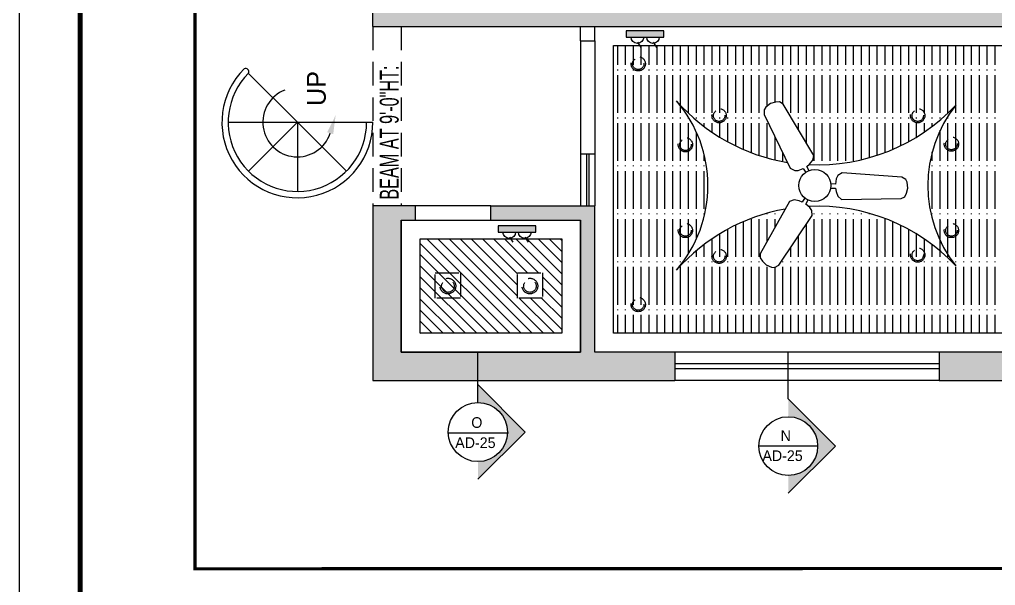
# Model space of a CAD drawing. Extents: x 10753 to 18704, y -5361 to 1140.
# Drawn here: x 12704.2 to 13014.5, y -1412.4 to -1232.5 of the extents above; entities that cross this region are included whole.
import ezdxf

# ---------------------------------------------------------------- set-up
doc = ezdxf.new("R2010")
doc.units = 0
doc.header["$LTSCALE"] = 30
doc.header["$MEASUREMENT"] = 0
doc.linetypes.add('HIDDEN', pattern=[0.375, 0.25, -0.125])
doc.layers.get('0').update_dxf_attribs({"linetype": 'CONTINUOUS'})
for name, color, linetype in [('Ceiling Plans', 165, 'CONTINUOUS'), ('CEILING SECTION', 33, 'CONTINUOUS'), ('DIM', 6, 'CONTINUOUS'), ('E-SAVERS', 2, 'HIDDEN'), ('FANS', 6, 'CONTINUOUS'), ('SEAL', 1, 'CONTINUOUS'), ('stairs terrace', 1, 'CONTINUOUS'), ('SWITCHES', 3, 'CONTINUOUS'), ('WALL', 2, 'CONTINUOUS'), ('Walls Hatch', 51, 'CONTINUOUS'), ('WINDOW', 5, 'CONTINUOUS'), ('WL', 9, 'CONTINUOUS')]:
    doc.layers.add(name, color=color, linetype=linetype)
doc.styles.add('EE', font='eurr____.ttf')
doc.styles.get("Standard").update_dxf_attribs({"font": 'stylu.ttf', "height": 3})

# ---------------------------------------------------------------- blocks, each defined once
blk = doc.blocks.new('WINDOW')
for p, q in [((12, 0), (0, 0)), ((12, -3.75), (0, -3.75)), ((12, -5.25), (0, -5.25)), ((12, -9), (0, -9))]:
    blk.add_line(p, q)
blk = doc.blocks.new('SB')
for p, q in [((0, 6), (1, 6)), ((0, 0), (0, 6)), ((1, 6), (1, 0)), ((1.79, 4.2), (2.63, 3.67)), ((1.79, 1.73), (2.63, 1.2)), ((1, 0), (0, 0))]:
    blk.add_line(p, q)
for centre in [(1, 4.22), (1, 1.75)]:
    blk.add_arc(centre, 1, 270, 90)
blk.add_solid([(0, 0), (1, 0), (0, 6), (1, 6)])
blk = doc.blocks.new('11PFAN01')
at = {"color": 0, "linetype": 'ByBlock'}
for p, q in [((-4.48, 16.8), (-5.46, 16.37)), ((-3.51, 16.82), (-4.48, 16.8)), ((-2.75, 16.71), (-3.51, 16.82)), ((-2.22, 16.16), (-2.75, 16.71)), ((-5.91, 15.96), (-6.12, 15.11)), ((-6.12, 15.11), (-3.7, 4.21)), ((-5.46, 16.37), (-5.91, 15.96)), ((1.1, 5.49), (-2.22, 16.16)), ((0.72, 4.68), (1.1, 5.49)), ((-3.7, 4.21), (-2.99, 3.61)), ((-0.62, 3.82), (-0.05, 4.13)), ((-0.38, 2.93), (-0.62, 3.82)), ((-0.05, 4.13), (0.72, 4.68)), ((-2.99, 3.61), (-2.34, 3.48)), ((-2.34, 3.48), (-1.35, 3.61)), ((-1.35, 3.61), (-1.1, 2.73)), ((4.18, 0.28), (3.8, -0.63)), ((4.62, 0.78), (4.18, 0.28)), ((5.49, 1.1), (4.62, 0.78)), ((16.15, -2.26), (5.49, 1.1)), ((-5.31, -1.8), (-12.89, -10)), ((-4.41, -1.72), (-5.31, -1.8)), ((-3.55, -2.11), (-4.41, -1.72)), ((-2.34, -1.8), (-3, -2.45)), ((2.73, -1.13), (3.62, -1.37)), ((3.8, -0.63), (2.92, -0.41)), ((3.62, -1.37), (3.6, -2.02)), ((-3, -2.45), (-3.55, -2.11)), ((-2.45, -2.98), (-1.82, -2.32)), ((-1.84, -3.76), (-2.45, -2.98)), ((3.6, -2.02), (3.69, -2.96)), ((3.69, -2.96), (4.21, -3.7)), ((16.78, -2.86), (16.15, -2.26)), ((16.9, -3.46), (16.78, -2.86)), ((16.79, -4.52), (16.9, -3.46)), ((-10.03, -12.86), (-1.79, -5.31)), ((-1.63, -4.39), (-1.84, -3.76)), ((-1.79, -5.31), (-1.63, -4.39)), ((4.21, -3.7), (15.11, -6.16)), ((15.85, -5.98), (16.32, -5.37)), ((16.32, -5.37), (16.79, -4.52)), ((15.11, -6.16), (15.85, -5.98)), ((-12.89, -10), (-13.1, -10.74)), ((-13.1, -10.74), (-12.81, -11.44)), ((-12.81, -11.44), (-12.31, -12.28)), ((-12.31, -12.28), (-11.45, -12.91)), ((-11.45, -12.91), (-10.87, -13.1)), ((-10.87, -13.1), (-10.03, -12.86))]:
    blk.add_line(p, q, dxfattribs=at)
blk.add_circle((0, 0), 3, dxfattribs=at)
blk = doc.blocks.new('SG')
at = {"layer": 'stairs terrace'}
for p, q in [((34.28, 57.6), (34.28, 11.6)), ((34.28, 35.6), (18.72, 51.15)), ((34.28, 35.6), (49.83, 51.15)), ((34.28, 35.6), (12.28, 35.6)), ((18.72, 20.04), (34.28, 35.6))]:
    blk.add_line(p, q, dxfattribs=at)
for centre, radius, start, end in [((34.28, 35.6), 24, 45, 270), ((34.28, 35.6), 22, 45, 270), ((50.33, 52.07), 1.04, 241.7395, 28.2605), ((34.28, 35.6), 11, 21.2367, 251.5428)]:
    blk.add_arc(centre, radius, start, end, dxfattribs=at)
blk.add_solid([(31.08, 26.12), (36.54, 23.44), (30.51, 24.21)], dxfattribs=at)
blk.add_text('UP', height=6, dxfattribs=at).set_placement((39.42, 26.59))

msp = doc.modelspace()

# ---------------------------------------------------------------- hatches: boundary and pattern name
at = {"layer": 'Ceiling Plans'}
h = msp.add_hatch(dxfattribs=at)
h.set_pattern_fill('ANSI31', color=200, scale=20, angle=90)
h.set_pattern_definition([(135, (15416.9126, -16542.626), (-1.76776695, -1.76776695), [])])
h.paths.add_polyline_path([(12876.60457, -1332.21197), (12876.60457, -1302.21197), (12831.60457, -1302.21197), (12831.60457, -1332.21197)])
h.paths.add_polyline_path([(12862.50007, -1321.02083), (12862.50007, -1313.02083), (12870.50007, -1313.02083), (12870.50007, -1321.02083)], flags=16)
at = {"layer": 'CEILING SECTION'}
for points in [[(12849.95105, -1378.69694), (12849.95105, -1373.01026, 0.414213562), (12859.34611, -1363.6152, 0.414213562), (12849.95105, -1354.22013), (12849.95105, -1348.53346), (12865.03279, -1363.6152)], [(12948.61718, -1383.10029), (12948.61718, -1377.43848, 0.414213562), (12957.97115, -1368.08451, 0.414213562), (12948.61718, -1358.73053), (12948.61718, -1353.06873), (12963.63296, -1368.08451)]]:
    msp.add_hatch(color=256, dxfattribs=at).paths.add_polyline_path(points)
at = {"layer": 'Walls Hatch'}
h = msp.add_hatch(color=51, dxfattribs=at)
h.dxf.hatch_style = 1
h.paths.add_polyline_path([(13110.60457, -900.21197), (13110.60457, -1077.21197), (13106.10457, -1077.21197), (13106.10457, -1086.21197), (13119.60457, -1086.21197), (13119.60457, -909.21197), (13178.10457, -909.21197), (13178.10457, -900.21197)])
h.paths.add_polyline_path([(12930.60457, -1077.21197), (12930.60457, -957.21197), (12917.10457, -957.21197), (12917.10457, -961.71197), (12921.60457, -961.71197), (12921.60457, -1057.71197), (12825.60457, -1057.71197), (12825.60457, -1048.71197), (12816.60457, -1048.71197), (12816.60457, -1090.71197), (12825.60457, -1090.71197), (12825.60457, -1062.21197), (12921.60457, -1062.21197), (12921.60457, -1086.21197), (13005.60457, -1086.21197), (13053.60457, -1086.21197), (13053.60457, -1090.71197), (13062.60457, -1090.71197), (13062.60457, -1086.21197), (13064.10457, -1086.21197), (13064.10457, -1077.21197)])
h.paths.add_polyline_path([(13053.60457, -1132.71197), (13053.60457, -1149.21197), (13049.1025, -1149.21197), (13049.1025, -1158.21197), (13095.60457, -1158.21197), (13095.60457, -1230.21197), (13014.60457, -1230.21197), (13014.60457, -1158.21197), (13019.1025, -1158.21197), (13019.1025, -1149.21197), (13005.60457, -1149.21197), (13005.60457, -1230.21197), (12825.7528, -1230.21197), (12825.60457, -1230.21197), (12825.60457, -1174.71197), (12816.60457, -1174.71197), (12816.60457, -1234.71197), (12882.60457, -1234.71197), (12969.60457, -1234.71197), (13031.10457, -1234.71197), (13031.10457, -1338.21197), (12996.60457, -1338.21197), (12996.60457, -1347.21197), (13031.10457, -1347.21197), (13104.60457, -1347.21197), (13104.60457, -1338.21197), (13035.60457, -1338.21197), (13035.60457, -1234.71197), (13095.60457, -1234.71197), (13095.60457, -1302.14447), (13104.60457, -1302.14447), (13104.60457, -1290.21197), (13100.10457, -1290.21197), (13100.10457, -1158.21197), (13139.82997, -1158.21197), (13143.60457, -1158.21197), (13143.60457, -1149.21197), (13062.60457, -1149.21197), (13062.60457, -1132.71197)])
h.paths.add_polyline_path([(12825.60457, -1338.21197), (12825.60457, -1296.21197), (12830.10457, -1296.21197), (12830.10457, -1291.71197), (12816.60457, -1291.71197), (12816.60457, -1347.21197), (12912.60457, -1347.21197), (12912.60457, -1338.21197), (12887.10457, -1338.21197), (12887.10457, -1291.71197), (12854.10457, -1291.71197), (12854.10457, -1296.21197), (12882.60457, -1296.21197), (12882.60457, -1338.21197)])
h.paths.add_polyline_path([(12816.60457, -876.21197), (12816.60457, -1000.71197), (12825.60457, -1000.71197), (12825.60457, -961.71197), (12887.10457, -961.71197), (12887.10457, -957.21197), (12825.60457, -957.21197), (12825.60457, -885.21197), (12921.60457, -885.21197), (12921.60457, -912.21197), (12930.60457, -912.21197), (12930.60457, -885.21197), (12966.607, -885.21197), (12966.607, -876.21197)])
h.paths.add_polyline_path([(13322.10457, -900.21197), (13322.10457, -909.21197), (13380.60457, -909.21197), (13380.60457, -933.30958, -0.022070349), (13394.10457, -933.42313), (13394.10457, -924.41139, 0.006949214), (13389.60457, -924.25055), (13389.60457, -900.21197)])
h.paths.add_polyline_path([(13293.06889, -1086.21197), (13293.06889, -1090.71197), (13302.06889, -1090.71197), (13302.06889, -1086.21197, -0.98816443), (13470.04507, -1084.21197), (13415.10457, -1084.21197), (13415.10457, -1093.21197), (13424.10457, -1093.21197), (13424.10457, -1088.71197), (13479.03528, -1088.71197, 1.013533646)])
h.paths.add_polyline_path([(13184.10457, -1137.21197), (13184.10457, -1149.21197), (13179.60457, -1149.21197), (13179.60457, -1158.21197), (13184.10457, -1158.21197), (13184.10457, -1290.21197), (13179.60457, -1290.21197), (13179.60457, -1347.21197), (13214.10457, -1347.21197), (13214.10457, -1338.21197), (13188.60457, -1338.21197), (13188.60457, -1222.71197), (13215.60457, -1222.71197), (13215.60457, -1218.21197), (13188.60457, -1218.21197), (13188.60457, -1146.21197), (13266.60457, -1146.21197), (13266.60457, -1186.71197), (13275.60457, -1186.71197), (13275.60457, -1146.21197), (13302.06889, -1146.21197), (13302.06889, -1132.71197), (13293.06889, -1132.71197), (13293.06889, -1137.21197)])
h.paths.add_polyline_path([(13266.60457, -1216.71197), (13266.60457, -1338.21197), (13262.10457, -1338.21197), (13262.10457, -1347.21197), (13284.60457, -1347.21197), (13284.60457, -1338.21197), (13275.60457, -1338.21197), (13275.60457, -1216.71197)], flags=17)
h.paths.add_polyline_path([(13415.10457, -1135.21197), (13415.10457, -1137.21197), (13344.06889, -1137.21197), (13344.06889, -1146.21197), (13419.60457, -1146.21197), (13419.60457, -1338.21197), (13400.10457, -1338.21197), (13400.10457, -1347.21197), (13439.10457, -1347.21197), (13439.10457, -1338.21197), (13424.10457, -1338.21197), (13424.10457, -1135.21197)])
h.paths.add_polyline_path([(13356.60457, -1338.21197), (13356.60457, -1347.21197), (13370.10457, -1347.21197), (13370.10457, -1338.21197)], flags=17)
h.paths.add_polyline_path([(13370.10457, -1338.21197), (13381.35457, -1347.21197), (13388.85457, -1347.21197), (13400.10457, -1338.21197)], flags=17)
h.paths.add_polyline_path([(13370.10457, -1338.21197), (13370.10457, -1347.21197), (13381.35457, -1347.21197)], flags=16)
h.paths.add_polyline_path([(13388.85457, -1347.21197), (13400.10457, -1347.21197), (13400.10457, -1338.21197)], flags=16)
h.paths.add_polyline_path([(13466.10457, -1167.19171), (13466.10457, -1287.21197), (13475.10457, -1287.21197), (13475.10457, -1167.19171), (13499.10457, -1167.19171), (13499.10457, -1158.19171), (13475.10457, -1158.19171, 0.414213562)])
h.paths.add_polyline_path([(13521.07969, -1158.19171), (13499.10457, -1158.19171), (13499.10457, -1167.19171), (13526.3767, -1167.19171, 0.066681892), (13542.74331, -1127.40813), (13534.03918, -1125.11946, -0.058237248)])
h.paths.add_polyline_path([(13476.11029, -951.53997), (13471.10799, -959.02175, -0.094745019), (13512.03291, -999.36691), (13519.44256, -994.25837, 0.094745019)])
h.paths.add_polyline_path([(13431.85935, -930.81817), (13429.31544, -939.45116, -0.018581867), (13440.09313, -943.06735), (13443.27103, -934.64708, 0.018581867)])
h.paths.add_polyline_path([(13528.18221, -1029.53038, -0.02209114), (13532.62924, -1042.29087), (13541.25044, -1039.70728, 0.02209114), (13536.54182, -1026.19617)])
h.paths.add_polyline_path([(13538.83482, -1077.75199, -0.02209114), (13538.98545, -1091.26433), (13547.98054, -1091.56153, 0.02209114), (13547.82105, -1077.25434)])

# ---------------------------------------------------------------- linework, layer by layer
at = {"linetype": 'HIDDEN'}
for p, q in [((12816.60457, -1234.71197), (12816.60457, -1291.71197)), ((12825.60457, -1234.71197), (12825.60457, -1291.71197))]:
    msp.add_line(p, q, dxfattribs=at)
at = {"layer": 'Ceiling Plans', "color": 200}
for p, q in [((12882.60457, -1239.21197), (12882.60457, -1275.21197)), ((12887.10457, -1239.21197), (12887.10457, -1275.21197)), ((12894.41258, -1246.87611), (12894.41258, -1240.71197)), ((12896.91258, -1246.87611), (12896.91258, -1240.71197)), ((12899.41258, -1246.87611), (12899.41258, -1240.71197)), ((12901.91258, -1246.87611), (12901.91258, -1240.71197)), ((12904.41258, -1246.87611), (12904.41258, -1240.71197)), ((12906.91258, -1246.87611), (12906.91258, -1240.71197)), ((12909.41258, -1246.87611), (12909.41258, -1240.71197)), ((12911.91258, -1246.87611), (12911.91258, -1240.71197)), ((12914.41258, -1246.87611), (12914.41258, -1240.71197)), ((12916.91258, -1246.87611), (12916.91258, -1240.71197)), ((12919.41258, -1246.87611), (12919.41258, -1240.71197)), ((12921.91258, -1246.87611), (12921.91258, -1240.71197)), ((12924.41258, -1246.87611), (12924.41258, -1240.71197)), ((12926.91258, -1246.87611), (12926.91258, -1240.71197)), ((12929.41258, -1246.87611), (12929.41258, -1240.71197)), ((12931.91258, -1246.87611), (12931.91258, -1240.71197)), ((12934.41258, -1246.87611), (12934.41258, -1240.71197)), ((12936.91258, -1246.87611), (12936.91258, -1240.71197)), ((12939.41258, -1246.87611), (12939.41258, -1240.71197)), ((12941.91258, -1246.87611), (12941.91258, -1240.71197)), ((12944.41258, -1246.87611), (12944.41258, -1240.71197)), ((12946.91258, -1246.87611), (12946.91258, -1240.71197)), ((12949.41258, -1246.87611), (12949.41258, -1240.71197)), ((12951.91258, -1246.87611), (12951.91258, -1240.71197)), ((12954.41258, -1246.87611), (12954.41258, -1240.71197)), ((12956.91258, -1246.87611), (12956.91258, -1240.71197)), ((12959.41258, -1246.87611), (12959.41258, -1240.71197)), ((12961.91258, -1246.87611), (12961.91258, -1240.71197)), ((12964.41258, -1246.87611), (12964.41258, -1240.71197)), ((12966.91258, -1246.87611), (12966.91258, -1240.71197)), ((12969.41258, -1246.87611), (12969.41258, -1240.71197)), ((12971.91258, -1246.87611), (12971.91258, -1240.71197)), ((12974.41258, -1246.87611), (12974.41258, -1240.71197)), ((12976.91258, -1246.87611), (12976.91258, -1240.71197)), ((12979.41258, -1246.87611), (12979.41258, -1240.71197)), ((12981.91258, -1246.87611), (12981.91258, -1240.71197)), ((12984.41258, -1246.87611), (12984.41258, -1240.71197)), ((12986.91258, -1246.87611), (12986.91258, -1240.71197)), ((12989.41258, -1246.87611), (12989.41258, -1240.71197)), ((12991.91258, -1246.87611), (12991.91258, -1240.71197)), ((12994.41258, -1246.87611), (12994.41258, -1240.71197)), ((12996.91258, -1246.87611), (12996.91258, -1240.71197)), ((12999.41258, -1246.87611), (12999.41258, -1240.71197)), ((13001.91258, -1246.87611), (13001.91258, -1240.71197)), ((13004.41258, -1246.87611), (13004.41258, -1240.71197)), ((13006.91258, -1246.87611), (13006.91258, -1240.71197)), ((13009.41258, -1246.87611), (13009.41258, -1240.71197)), ((13011.91258, -1246.87611), (13011.91258, -1240.71197)), ((13014.41258, -1246.87611), (13014.41258, -1240.71197)), ((12894.41258, -1248.62611), (12894.41258, -1248.37611)), ((12894.41258, -1262.12611), (12894.41258, -1250.12611)), ((12896.91258, -1248.62611), (12896.91258, -1248.37611)), ((12896.91258, -1262.12611), (12896.91258, -1250.12611)), ((12899.41258, -1248.62611), (12899.41258, -1248.37611)), ((12899.41258, -1262.12611), (12899.41258, -1250.12611)), ((12901.91258, -1248.62611), (12901.91258, -1248.37611)), ((12901.91258, -1262.12611), (12901.91258, -1250.12611)), ((12904.41258, -1248.62611), (12904.41258, -1248.37611)), ((12904.41258, -1262.12611), (12904.41258, -1250.12611)), ((12906.91258, -1248.62611), (12906.91258, -1248.37611)), ((12906.91258, -1262.12611), (12906.91258, -1250.12611)), ((12909.41258, -1248.62611), (12909.41258, -1248.37611)), ((12909.41258, -1262.12611), (12909.41258, -1250.12611)), ((12911.91258, -1248.62611), (12911.91258, -1248.37611)), ((12911.91258, -1262.12611), (12911.91258, -1250.12611)), ((12914.41258, -1248.62611), (12914.41258, -1248.37611)), ((12914.41258, -1259.74969), (12914.41258, -1250.12611)), ((12916.91258, -1248.62611), (12916.91258, -1248.37611)), ((12916.91258, -1262.12611), (12916.91258, -1250.12611)), ((12919.41258, -1248.62611), (12919.41258, -1248.37611)), ((12919.41258, -1262.12611), (12919.41258, -1250.12611)), ((12921.91258, -1248.62611), (12921.91258, -1248.37611)), ((12921.91258, -1262.12611), (12921.91258, -1250.12611)), ((12924.41258, -1248.62611), (12924.41258, -1248.37611)), ((12924.41258, -1262.12611), (12924.41258, -1250.12611)), ((12926.91258, -1248.62611), (12926.91258, -1248.37611)), ((12926.91258, -1262.12611), (12926.91258, -1250.12611)), ((12929.41258, -1248.62611), (12929.41258, -1248.37611)), ((12929.41258, -1262.12611), (12929.41258, -1250.12611)), ((12931.91258, -1248.62611), (12931.91258, -1248.37611)), ((12931.91258, -1262.12611), (12931.91258, -1250.12611)), ((12934.41258, -1248.62611), (12934.41258, -1248.37611)), ((12934.41258, -1262.12611), (12934.41258, -1250.12611)), ((12936.91258, -1248.62611), (12936.91258, -1248.37611)), ((12936.91258, -1262.12611), (12936.91258, -1250.12611)), ((12939.41258, -1248.62611), (12939.41258, -1248.37611)), ((12939.41258, -1262.12611), (12939.41258, -1250.12611)), ((12941.91258, -1248.62611), (12941.91258, -1248.37611)), ((12941.91258, -1259.99602), (12941.91258, -1250.12611)), ((12944.41258, -1248.62611), (12944.41258, -1248.37611)), ((12944.41258, -1258.81917), (12944.41258, -1250.12611)), ((12946.91258, -1248.62611), (12946.91258, -1248.37611)), ((12946.91258, -1259.30714), (12946.91258, -1250.12611)), ((12949.41258, -1248.62611), (12949.41258, -1248.37611)), ((12949.41258, -1262.12611), (12949.41258, -1250.12611)), ((12951.91258, -1248.62611), (12951.91258, -1248.37611)), ((12951.91258, -1262.12611), (12951.91258, -1250.12611)), ((12954.41258, -1248.62611), (12954.41258, -1248.37611)), ((12954.41258, -1262.12611), (12954.41258, -1250.12611)), ((12956.91258, -1248.62611), (12956.91258, -1248.37611)), ((12956.91258, -1262.12611), (12956.91258, -1250.12611)), ((12959.41258, -1248.62611), (12959.41258, -1248.37611)), ((12959.41258, -1262.12611), (12959.41258, -1250.12611)), ((12961.91258, -1248.62611), (12961.91258, -1248.37611)), ((12961.91258, -1262.12611), (12961.91258, -1250.12611)), ((12964.41258, -1248.62611), (12964.41258, -1248.37611)), ((12964.41258, -1262.12611), (12964.41258, -1250.12611)), ((12966.91258, -1248.62611), (12966.91258, -1248.37611)), ((12966.91258, -1262.12611), (12966.91258, -1250.12611)), ((12969.41258, -1248.62611), (12969.41258, -1248.37611)), ((12969.41258, -1262.12611), (12969.41258, -1250.12611)), ((12971.91258, -1248.62611), (12971.91258, -1248.37611)), ((12971.91258, -1262.12611), (12971.91258, -1250.12611)), ((12974.41258, -1248.62611), (12974.41258, -1248.37611)), ((12974.41258, -1262.12611), (12974.41258, -1250.12611)), ((12976.91258, -1248.62611), (12976.91258, -1248.37611)), ((12976.91258, -1262.12611), (12976.91258, -1250.12611)), ((12979.41258, -1248.62611), (12979.41258, -1248.37611)), ((12979.41258, -1262.12611), (12979.41258, -1250.12611)), ((12981.91258, -1248.62611), (12981.91258, -1248.37611)), ((12981.91258, -1262.12611), (12981.91258, -1250.12611)), ((12984.41258, -1248.62611), (12984.41258, -1248.37611)), ((12984.41258, -1262.12611), (12984.41258, -1250.12611)), ((12986.91258, -1248.62611), (12986.91258, -1248.37611)), ((12986.91258, -1262.12611), (12986.91258, -1250.12611)), ((12989.41258, -1248.62611), (12989.41258, -1248.37611)), ((12989.41258, -1262.12611), (12989.41258, -1250.12611)), ((12991.91258, -1248.62611), (12991.91258, -1248.37611)), ((12991.91258, -1262.12611), (12991.91258, -1250.12611)), ((12994.41258, -1248.62611), (12994.41258, -1248.37611)), ((12994.41258, -1262.12611), (12994.41258, -1250.12611)), ((12996.91258, -1248.62611), (12996.91258, -1248.37611)), ((12996.91258, -1262.12611), (12996.91258, -1250.12611)), ((12999.41258, -1248.62611), (12999.41258, -1248.37611)), ((12999.41258, -1262.12611), (12999.41258, -1250.12611)), ((13001.91258, -1248.62611), (13001.91258, -1248.37611)), ((13001.91258, -1262.12611), (13001.91258, -1250.12611)), ((13004.41258, -1248.62611), (13004.41258, -1248.37611)), ((13004.41258, -1262.12611), (13004.41258, -1250.12611)), ((13006.91258, -1248.62611), (13006.91258, -1248.37611)), ((13006.91258, -1262.12611), (13006.91258, -1250.12611)), ((13009.41258, -1248.62611), (13009.41258, -1248.37611)), ((13009.41258, -1262.12611), (13009.41258, -1250.12611)), ((13011.91258, -1248.62611), (13011.91258, -1248.37611)), ((13011.91258, -1262.12611), (13011.91258, -1250.12611)), ((13014.41258, -1248.62611), (13014.41258, -1248.37611)), ((13014.41258, -1262.12611), (13014.41258, -1250.12611)), ((12914.41258, -1262.12611), (12914.41258, -1259.91586)), ((12894.41258, -1263.87611), (12894.41258, -1263.62611)), ((12894.41258, -1277.37611), (12894.41258, -1265.37611)), ((12896.91258, -1263.87611), (12896.91258, -1263.62611)), ((12896.91258, -1277.37611), (12896.91258, -1265.37611)), ((12899.41258, -1263.87611), (12899.41258, -1263.62611)), ((12899.41258, -1277.37611), (12899.41258, -1265.37611)), ((12901.91258, -1263.87611), (12901.91258, -1263.62611)), ((12901.91258, -1277.37611), (12901.91258, -1265.37611)), ((12904.41258, -1263.87611), (12904.41258, -1263.62611)), ((12904.41258, -1277.37611), (12904.41258, -1265.37611)), ((12906.91258, -1263.87611), (12906.91258, -1263.62611)), ((12906.91258, -1277.37611), (12906.91258, -1265.37611)), ((12909.41258, -1263.87611), (12909.41258, -1263.62611)), ((12909.41258, -1277.37611), (12909.41258, -1265.37611)), ((12911.91258, -1263.87611), (12911.91258, -1263.62611)), ((12911.91258, -1277.37611), (12911.91258, -1265.37611)), ((12914.41258, -1263.87611), (12914.41258, -1263.62611)), ((12914.41258, -1277.37611), (12914.41258, -1265.37611)), ((12916.91258, -1263.87611), (12916.91258, -1263.62611)), ((12916.91258, -1277.37611), (12916.91258, -1265.37611)), ((12919.41258, -1263.87611), (12919.41258, -1263.62611)), ((12921.91258, -1263.87611), (12921.91258, -1263.62611)), ((12921.91258, -1266.49899), (12921.91258, -1265.37611)), ((12924.41258, -1263.87611), (12924.41258, -1263.62611)), ((12924.41258, -1268.2942), (12924.41258, -1265.37611)), ((12926.91258, -1263.87611), (12926.91258, -1263.62611)), ((12926.91258, -1269.90455), (12926.91258, -1265.37611)), ((12929.41258, -1263.87611), (12929.41258, -1263.62611)), ((12929.41258, -1271.34703), (12929.41258, -1265.37611)), ((12931.91258, -1263.87611), (12931.91258, -1263.62611)), ((12931.91258, -1272.63513), (12931.91258, -1265.37611)), ((12934.41258, -1263.87611), (12934.41258, -1263.62611)), ((12934.41258, -1273.77967), (12934.41258, -1265.37611)), ((12936.91258, -1263.87611), (12936.91258, -1263.62611)), ((12936.91258, -1274.78947), (12936.91258, -1265.37611)), ((12939.41258, -1263.87611), (12939.41258, -1263.62611)), ((12939.41258, -1275.67169), (12939.41258, -1265.37611)), ((12941.91258, -1276.43219), (12941.91258, -1265.37611)), ((12951.91258, -1263.87611), (12951.91258, -1263.62611)), ((12951.91258, -1267.63657), (12951.91258, -1265.37611)), ((12954.41258, -1263.87611), (12954.41258, -1263.62611)), ((12954.41258, -1271.8323), (12954.41258, -1265.37611)), ((12956.91258, -1263.87611), (12956.91258, -1263.62611)), ((12956.91258, -1277.37611), (12956.91258, -1265.37611)), ((12959.41258, -1263.87611), (12959.41258, -1263.62611)), ((12959.41258, -1277.37611), (12959.41258, -1265.37611)), ((12961.91258, -1263.87611), (12961.91258, -1263.62611)), ((12961.91258, -1277.37611), (12961.91258, -1265.37611)), ((12964.41258, -1263.87611), (12964.41258, -1263.62611)), ((12964.41258, -1277.37611), (12964.41258, -1265.37611)), ((12966.91258, -1263.87611), (12966.91258, -1263.62611)), ((12966.91258, -1277.37611), (12966.91258, -1265.37611)), ((12969.41258, -1263.87611), (12969.41258, -1263.62611)), ((12969.41258, -1277.37611), (12969.41258, -1265.37611)), ((12971.91258, -1263.87611), (12971.91258, -1263.62611)), ((12971.91258, -1277.0429), (12971.91258, -1265.37611)), ((12974.41258, -1263.87611), (12974.41258, -1263.62611)), ((12974.41258, -1276.39296), (12974.41258, -1265.37611)), ((12976.91258, -1263.87611), (12976.91258, -1263.62611)), ((12976.91258, -1275.62582), (12976.91258, -1265.37611)), ((12979.41258, -1263.87611), (12979.41258, -1263.62611)), ((12979.41258, -1274.73666), (12979.41258, -1265.37611)), ((12981.91258, -1263.87611), (12981.91258, -1263.62611)), ((12981.91258, -1273.71956), (12981.91258, -1265.37611)), ((12984.41258, -1263.87611), (12984.41258, -1263.62611)), ((12984.41258, -1272.56727), (12984.41258, -1265.37611)), ((12986.91258, -1263.87611), (12986.91258, -1263.62611)), ((12986.91258, -1271.27089), (12986.91258, -1265.37611)), ((12989.41258, -1263.87611), (12989.41258, -1263.62611)), ((12989.41258, -1269.81945), (12989.41258, -1265.37611)), ((12991.91258, -1263.87611), (12991.91258, -1263.62611)), ((12991.91258, -1268.19928), (12991.91258, -1265.37611)), ((12994.41258, -1263.87611), (12994.41258, -1263.62611)), ((12994.41258, -1266.3932), (12994.41258, -1265.37611)), ((12996.91258, -1263.87611), (12996.91258, -1263.62611)), ((12999.41258, -1263.87611), (12999.41258, -1263.62611)), ((12999.41258, -1277.37611), (12999.41258, -1265.37611)), ((13001.91258, -1263.87611), (13001.91258, -1263.62611)), ((13001.91258, -1277.37611), (13001.91258, -1265.37611)), ((13004.41258, -1263.87611), (13004.41258, -1263.62611)), ((13004.41258, -1277.37611), (13004.41258, -1265.37611)), ((13006.91258, -1263.87611), (13006.91258, -1263.62611)), ((13006.91258, -1277.37611), (13006.91258, -1265.37611)), ((13009.41258, -1263.87611), (13009.41258, -1263.62611)), ((13009.41258, -1277.37611), (13009.41258, -1265.37611)), ((13011.91258, -1263.87611), (13011.91258, -1263.62611)), ((13011.91258, -1277.37611), (13011.91258, -1265.37611)), ((13014.41258, -1263.87611), (13014.41258, -1263.62611)), ((13014.41258, -1277.37611), (13014.41258, -1265.37611)), ((12919.41258, -1277.37611), (12919.41258, -1268.23931)), ((12996.91258, -1277.37611), (12996.91258, -1267.6867)), ((12944.41258, -1277.07573), (12944.41258, -1269.7778)), ((12946.91258, -1277.37611), (12946.91258, -1274.89624)), ((12994.41258, -1277.37611), (12994.41258, -1274.54309)), ((12921.91258, -1277.37611), (12921.91258, -1275.54217)), ((12894.41258, -1279.12611), (12894.41258, -1278.87611)), ((12894.41258, -1292.62611), (12894.41258, -1280.62611)), ((12896.91258, -1279.12611), (12896.91258, -1278.87611)), ((12896.91258, -1292.62611), (12896.91258, -1280.62611)), ((12899.41258, -1279.12611), (12899.41258, -1278.87611)), ((12899.41258, -1292.62611), (12899.41258, -1280.62611)), ((12901.91258, -1279.12611), (12901.91258, -1278.87611)), ((12901.91258, -1292.62611), (12901.91258, -1280.62611)), ((12904.41258, -1279.12611), (12904.41258, -1278.87611)), ((12904.41258, -1292.62611), (12904.41258, -1280.62611)), ((12906.91258, -1279.12611), (12906.91258, -1278.87611)), ((12906.91258, -1292.62611), (12906.91258, -1280.62611)), ((12909.41258, -1279.12611), (12909.41258, -1278.87611)), ((12909.41258, -1292.62611), (12909.41258, -1280.62611)), ((12911.91258, -1279.12611), (12911.91258, -1278.87611)), ((12911.91258, -1292.62611), (12911.91258, -1280.62611)), ((12914.41258, -1279.12611), (12914.41258, -1278.87611)), ((12914.41258, -1292.62611), (12914.41258, -1280.62611)), ((12916.91258, -1279.12611), (12916.91258, -1278.87611)), ((12916.91258, -1292.62611), (12916.91258, -1280.62611)), ((12919.41258, -1279.12611), (12919.41258, -1278.87611)), ((12919.41258, -1292.62611), (12919.41258, -1280.62611)), ((12921.91258, -1279.12611), (12921.91258, -1278.87611)), ((12921.91258, -1292.62611), (12921.91258, -1280.62611)), ((12994.41258, -1279.12611), (12994.41258, -1278.87611)), ((12994.41258, -1292.62611), (12994.41258, -1280.62611)), ((12996.91258, -1279.12611), (12996.91258, -1278.87611)), ((12996.91258, -1292.62611), (12996.91258, -1280.62611)), ((12999.41258, -1279.12611), (12999.41258, -1278.87611)), ((12999.41258, -1292.62611), (12999.41258, -1280.62611)), ((13001.91258, -1279.12611), (13001.91258, -1278.87611)), ((13001.91258, -1292.62611), (13001.91258, -1280.62611)), ((13004.41258, -1279.12611), (13004.41258, -1278.87611)), ((13004.41258, -1292.62611), (13004.41258, -1280.62611)), ((13006.91258, -1279.12611), (13006.91258, -1278.87611)), ((13006.91258, -1292.62611), (13006.91258, -1280.62611)), ((13009.41258, -1279.12611), (13009.41258, -1278.87611)), ((13009.41258, -1292.62611), (13009.41258, -1280.62611)), ((13011.91258, -1279.12611), (13011.91258, -1278.87611)), ((13011.91258, -1292.62611), (13011.91258, -1280.62611)), ((13014.41258, -1279.12611), (13014.41258, -1278.87611)), ((13014.41258, -1292.62611), (13014.41258, -1280.62611)), ((12894.41258, -1294.37611), (12894.41258, -1294.12611)), ((12894.41258, -1307.87611), (12894.41258, -1295.87611)), ((12896.91258, -1294.37611), (12896.91258, -1294.12611)), ((12896.91258, -1307.87611), (12896.91258, -1295.87611)), ((12899.41258, -1294.37611), (12899.41258, -1294.12611)), ((12899.41258, -1307.87611), (12899.41258, -1295.87611)), ((12901.91258, -1294.37611), (12901.91258, -1294.12611)), ((12901.91258, -1307.87611), (12901.91258, -1295.87611)), ((12904.41258, -1294.37611), (12904.41258, -1294.12611)), ((12904.41258, -1307.87611), (12904.41258, -1295.87611)), ((12906.91258, -1294.37611), (12906.91258, -1294.12611)), ((12906.91258, -1307.87611), (12906.91258, -1295.87611)), ((12909.41258, -1294.37611), (12909.41258, -1294.12611)), ((12909.41258, -1307.87611), (12909.41258, -1295.87611)), ((12911.91258, -1294.37611), (12911.91258, -1294.12611)), ((12911.91258, -1307.87611), (12911.91258, -1295.87611)), ((12914.41258, -1294.37611), (12914.41258, -1294.12611)), ((12914.41258, -1307.87611), (12914.41258, -1295.87611)), ((12916.91258, -1294.37611), (12916.91258, -1294.12611)), ((12916.91258, -1306.92666), (12916.91258, -1295.87611)), ((12919.41258, -1294.37611), (12919.41258, -1294.12611)), ((12919.41258, -1302.21486), (12919.41258, -1295.87611)), ((12921.91258, -1294.37611), (12921.91258, -1294.12611)), ((12934.41258, -1307.87611), (12934.41258, -1296.6745)), ((12936.91258, -1307.87611), (12936.91258, -1295.87611)), ((12939.41258, -1307.87611), (12939.41258, -1295.87611)), ((12941.91258, -1294.37611), (12941.91258, -1294.12611)), ((12941.91258, -1303.00441), (12941.91258, -1295.87611)), ((12944.41258, -1294.37611), (12944.41258, -1294.12611)), ((12944.41258, -1298.53333), (12944.41258, -1295.87611)), ((12956.91258, -1294.37611), (12956.91258, -1294.12611)), ((12956.91258, -1307.87611), (12956.91258, -1295.87611)), ((12959.41258, -1294.37611), (12959.41258, -1294.12611)), ((12959.41258, -1307.87611), (12959.41258, -1295.87611)), ((12961.91258, -1294.37611), (12961.91258, -1294.12611)), ((12961.91258, -1307.87611), (12961.91258, -1295.87611)), ((12964.41258, -1294.37611), (12964.41258, -1294.12611)), ((12964.41258, -1307.87611), (12964.41258, -1295.87611)), ((12966.91258, -1294.37611), (12966.91258, -1294.12611)), ((12966.91258, -1307.87611), (12966.91258, -1295.87611)), ((12969.41258, -1294.37611), (12969.41258, -1294.12611)), ((12969.41258, -1307.87611), (12969.41258, -1295.87611)), ((12971.91258, -1294.37611), (12971.91258, -1294.12611)), ((12971.91258, -1307.87611), (12971.91258, -1295.87611)), ((12974.41258, -1294.37611), (12974.41258, -1294.12611)), ((12974.41258, -1307.87611), (12974.41258, -1295.87611)), ((12976.91258, -1307.87611), (12976.91258, -1295.87611)), ((12979.41258, -1307.87611), (12979.41258, -1295.87611)), ((12981.91258, -1307.87611), (12981.91258, -1296.73461)), ((12994.41258, -1294.37611), (12994.41258, -1294.12611)), ((12994.41258, -1295.91108), (12994.41258, -1295.87611)), ((12996.91258, -1294.37611), (12996.91258, -1294.12611)), ((12996.91258, -1307.87611), (12996.91258, -1295.87611)), ((12999.41258, -1294.37611), (12999.41258, -1294.12611)), ((12999.41258, -1307.87611), (12999.41258, -1295.87611)), ((13001.91258, -1294.37611), (13001.91258, -1294.12611)), ((13001.91258, -1307.87611), (13001.91258, -1295.87611)), ((13004.41258, -1294.37611), (13004.41258, -1294.12611)), ((13004.41258, -1307.87611), (13004.41258, -1295.87611)), ((13006.91258, -1294.37611), (13006.91258, -1294.12611)), ((13006.91258, -1307.87611), (13006.91258, -1295.87611)), ((13009.41258, -1294.37611), (13009.41258, -1294.12611)), ((13009.41258, -1307.87611), (13009.41258, -1295.87611)), ((13011.91258, -1294.37611), (13011.91258, -1294.12611)), ((13011.91258, -1307.87611), (13011.91258, -1295.87611)), ((13014.41258, -1294.37611), (13014.41258, -1294.12611)), ((13014.41258, -1307.87611), (13014.41258, -1295.87611)), ((12929.41258, -1307.87611), (12929.41258, -1299.10714)), ((12931.91258, -1307.87611), (12931.91258, -1297.81905)), ((12954.41258, -1307.87611), (12954.41258, -1297.42686)), ((12984.41258, -1307.87611), (12984.41258, -1297.8869)), ((12986.91258, -1307.87611), (12986.91258, -1299.18328)), ((12924.41258, -1307.87611), (12924.41258, -1302.15997)), ((12926.91258, -1307.87611), (12926.91258, -1300.54962)), ((12951.91258, -1307.87611), (12951.91258, -1301.13777)), ((12989.41258, -1307.87611), (12989.41258, -1300.63473)), ((12991.91258, -1307.87611), (12991.91258, -1302.25489)), ((12919.41258, -1307.87611), (12919.41258, -1305.957)), ((12921.91258, -1307.87611), (12921.91258, -1303.95518)), ((12949.41258, -1307.87611), (12949.41258, -1304.84868)), ((12994.41258, -1307.87611), (12994.41258, -1304.06098)), ((12894.41258, -1309.62611), (12894.41258, -1309.37611)), ((12896.91258, -1309.62611), (12896.91258, -1309.37611)), ((12899.41258, -1309.62611), (12899.41258, -1309.37611)), ((12901.91258, -1309.62611), (12901.91258, -1309.37611)), ((12904.41258, -1309.62611), (12904.41258, -1309.37611)), ((12906.91258, -1309.62611), (12906.91258, -1309.37611)), ((12909.41258, -1309.62611), (12909.41258, -1309.37611)), ((12911.91258, -1309.62611), (12911.91258, -1309.37611)), ((12914.41258, -1309.62611), (12914.41258, -1309.37611)), ((12916.91258, -1309.62611), (12916.91258, -1309.37611)), ((12919.41258, -1309.62611), (12919.41258, -1309.37611)), ((12921.91258, -1309.62611), (12921.91258, -1309.37611)), ((12924.41258, -1309.62611), (12924.41258, -1309.37611)), ((12926.91258, -1309.62611), (12926.91258, -1309.37611)), ((12929.41258, -1309.62611), (12929.41258, -1309.37611)), ((12931.91258, -1309.62611), (12931.91258, -1309.37611)), ((12934.41258, -1309.62611), (12934.41258, -1309.37611)), ((12936.91258, -1309.62611), (12936.91258, -1309.37611)), ((12939.41258, -1309.62611), (12939.41258, -1309.37611)), ((12946.91258, -1309.62611), (12946.91258, -1309.37611)), ((12949.41258, -1309.62611), (12949.41258, -1309.37611)), ((12951.91258, -1309.62611), (12951.91258, -1309.37611)), ((12954.41258, -1309.62611), (12954.41258, -1309.37611)), ((12956.91258, -1309.62611), (12956.91258, -1309.37611)), ((12959.41258, -1309.62611), (12959.41258, -1309.37611)), ((12961.91258, -1309.62611), (12961.91258, -1309.37611)), ((12964.41258, -1309.62611), (12964.41258, -1309.37611)), ((12966.91258, -1309.62611), (12966.91258, -1309.37611)), ((12969.41258, -1309.62611), (12969.41258, -1309.37611)), ((12971.91258, -1309.62611), (12971.91258, -1309.37611)), ((12974.41258, -1309.62611), (12974.41258, -1309.37611)), ((12976.91258, -1309.62611), (12976.91258, -1309.37611)), ((12979.41258, -1309.62611), (12979.41258, -1309.37611)), ((12981.91258, -1309.62611), (12981.91258, -1309.37611)), ((12984.41258, -1309.62611), (12984.41258, -1309.37611)), ((12986.91258, -1309.62611), (12986.91258, -1309.37611)), ((12989.41258, -1309.62611), (12989.41258, -1309.37611)), ((12991.91258, -1309.62611), (12991.91258, -1309.37611)), ((12994.41258, -1309.62611), (12994.41258, -1309.37611)), ((12996.91258, -1309.62611), (12996.91258, -1309.37611)), ((12999.41258, -1309.62611), (12999.41258, -1309.37611)), ((13001.91258, -1309.62611), (13001.91258, -1309.37611)), ((13004.41258, -1309.62611), (13004.41258, -1309.37611)), ((13006.91258, -1309.62611), (13006.91258, -1309.37611)), ((13009.41258, -1309.62611), (13009.41258, -1309.37611)), ((13011.91258, -1309.62611), (13011.91258, -1309.37611)), ((13014.41258, -1309.62611), (13014.41258, -1309.37611)), ((12894.41258, -1323.12611), (12894.41258, -1311.12611)), ((12896.91258, -1323.12611), (12896.91258, -1311.12611)), ((12899.41258, -1323.12611), (12899.41258, -1311.12611)), ((12901.91258, -1323.12611), (12901.91258, -1311.12611)), ((12904.41258, -1323.12611), (12904.41258, -1311.12611)), ((12906.91258, -1323.12611), (12906.91258, -1311.12611)), ((12909.41258, -1323.12611), (12909.41258, -1311.12611)), ((12911.91258, -1323.12611), (12911.91258, -1311.12611)), ((12914.41258, -1323.12611), (12914.41258, -1311.12611)), ((12916.91258, -1323.12611), (12916.91258, -1311.12611)), ((12919.41258, -1323.12611), (12919.41258, -1311.12611)), ((12921.91258, -1323.12611), (12921.91258, -1311.12611)), ((12924.41258, -1323.12611), (12924.41258, -1311.12611)), ((12926.91258, -1323.12611), (12926.91258, -1311.12611)), ((12929.41258, -1323.12611), (12929.41258, -1311.12611)), ((12931.91258, -1323.12611), (12931.91258, -1311.12611)), ((12934.41258, -1323.12611), (12934.41258, -1311.12611)), ((12936.91258, -1323.12611), (12936.91258, -1311.12611)), ((12939.41258, -1323.12611), (12939.41258, -1311.12611)), ((12941.91258, -1323.12611), (12941.91258, -1311.12611)), ((12944.41258, -1323.12611), (12944.41258, -1311.12611)), ((12946.91258, -1323.12611), (12946.91258, -1311.12611)), ((12949.41258, -1323.12611), (12949.41258, -1311.12611)), ((12951.91258, -1323.12611), (12951.91258, -1311.12611)), ((12954.41258, -1323.12611), (12954.41258, -1311.12611)), ((12956.91258, -1323.12611), (12956.91258, -1311.12611)), ((12959.41258, -1323.12611), (12959.41258, -1311.12611)), ((12961.91258, -1323.12611), (12961.91258, -1311.12611)), ((12964.41258, -1323.12611), (12964.41258, -1311.12611)), ((12966.91258, -1323.12611), (12966.91258, -1311.12611)), ((12969.41258, -1323.12611), (12969.41258, -1311.12611)), ((12971.91258, -1323.12611), (12971.91258, -1311.12611)), ((12974.41258, -1323.12611), (12974.41258, -1311.12611)), ((12976.91258, -1323.12611), (12976.91258, -1311.12611)), ((12979.41258, -1323.12611), (12979.41258, -1311.12611)), ((12981.91258, -1323.12611), (12981.91258, -1311.12611)), ((12984.41258, -1323.12611), (12984.41258, -1311.12611)), ((12986.91258, -1323.12611), (12986.91258, -1311.12611)), ((12989.41258, -1323.12611), (12989.41258, -1311.12611)), ((12991.91258, -1323.12611), (12991.91258, -1311.12611)), ((12994.41258, -1323.12611), (12994.41258, -1311.12611)), ((12996.91258, -1323.12611), (12996.91258, -1311.12611)), ((12999.41258, -1323.12611), (12999.41258, -1311.12611)), ((13001.91258, -1323.12611), (13001.91258, -1311.12611)), ((13004.41258, -1323.12611), (13004.41258, -1311.12611)), ((13006.91258, -1323.12611), (13006.91258, -1311.12611)), ((13009.41258, -1323.12611), (13009.41258, -1311.12611)), ((13011.91258, -1323.12611), (13011.91258, -1311.12611)), ((13014.41258, -1323.12611), (13014.41258, -1311.12611)), ((12894.41258, -1324.87611), (12894.41258, -1324.62611)), ((12896.91258, -1324.87611), (12896.91258, -1324.62611)), ((12899.41258, -1324.87611), (12899.41258, -1324.62611)), ((12901.91258, -1324.87611), (12901.91258, -1324.62611)), ((12904.41258, -1324.87611), (12904.41258, -1324.62611)), ((12906.91258, -1324.87611), (12906.91258, -1324.62611)), ((12909.41258, -1324.87611), (12909.41258, -1324.62611)), ((12911.91258, -1324.87611), (12911.91258, -1324.62611)), ((12914.41258, -1324.87611), (12914.41258, -1324.62611)), ((12916.91258, -1324.87611), (12916.91258, -1324.62611)), ((12919.41258, -1324.87611), (12919.41258, -1324.62611)), ((12921.91258, -1324.87611), (12921.91258, -1324.62611)), ((12924.41258, -1324.87611), (12924.41258, -1324.62611)), ((12926.91258, -1324.87611), (12926.91258, -1324.62611)), ((12929.41258, -1324.87611), (12929.41258, -1324.62611)), ((12931.91258, -1324.87611), (12931.91258, -1324.62611)), ((12934.41258, -1324.87611), (12934.41258, -1324.62611)), ((12936.91258, -1324.87611), (12936.91258, -1324.62611)), ((12939.41258, -1324.87611), (12939.41258, -1324.62611)), ((12941.91258, -1324.87611), (12941.91258, -1324.62611)), ((12944.41258, -1324.87611), (12944.41258, -1324.62611)), ((12946.91258, -1324.87611), (12946.91258, -1324.62611)), ((12949.41258, -1324.87611), (12949.41258, -1324.62611)), ((12951.91258, -1324.87611), (12951.91258, -1324.62611)), ((12954.41258, -1324.87611), (12954.41258, -1324.62611)), ((12956.91258, -1324.87611), (12956.91258, -1324.62611)), ((12959.41258, -1324.87611), (12959.41258, -1324.62611)), ((12961.91258, -1324.87611), (12961.91258, -1324.62611)), ((12964.41258, -1324.87611), (12964.41258, -1324.62611)), ((12966.91258, -1324.87611), (12966.91258, -1324.62611)), ((12969.41258, -1324.87611), (12969.41258, -1324.62611)), ((12971.91258, -1324.87611), (12971.91258, -1324.62611)), ((12974.41258, -1324.87611), (12974.41258, -1324.62611)), ((12976.91258, -1324.87611), (12976.91258, -1324.62611)), ((12979.41258, -1324.87611), (12979.41258, -1324.62611)), ((12981.91258, -1324.87611), (12981.91258, -1324.62611)), ((12984.41258, -1324.87611), (12984.41258, -1324.62611)), ((12986.91258, -1324.87611), (12986.91258, -1324.62611)), ((12989.41258, -1324.87611), (12989.41258, -1324.62611)), ((12991.91258, -1324.87611), (12991.91258, -1324.62611)), ((12994.41258, -1324.87611), (12994.41258, -1324.62611)), ((12996.91258, -1324.87611), (12996.91258, -1324.62611)), ((12999.41258, -1324.87611), (12999.41258, -1324.62611)), ((13001.91258, -1324.87611), (13001.91258, -1324.62611)), ((13004.41258, -1324.87611), (13004.41258, -1324.62611)), ((13006.91258, -1324.87611), (13006.91258, -1324.62611)), ((13009.41258, -1324.87611), (13009.41258, -1324.62611)), ((13011.91258, -1324.87611), (13011.91258, -1324.62611)), ((13014.41258, -1324.87611), (13014.41258, -1324.62611)), ((12894.41258, -1332.21197), (12894.41258, -1326.37611)), ((12896.91258, -1332.21197), (12896.91258, -1326.37611)), ((12899.41258, -1332.21197), (12899.41258, -1326.37611)), ((12901.91258, -1332.21197), (12901.91258, -1326.37611)), ((12904.41258, -1332.21197), (12904.41258, -1326.37611)), ((12906.91258, -1332.21197), (12906.91258, -1326.37611)), ((12909.41258, -1332.21197), (12909.41258, -1326.37611)), ((12911.91258, -1332.21197), (12911.91258, -1326.37611)), ((12914.41258, -1332.21197), (12914.41258, -1326.37611)), ((12916.91258, -1332.21197), (12916.91258, -1326.37611)), ((12919.41258, -1332.21197), (12919.41258, -1326.37611)), ((12921.91258, -1332.21197), (12921.91258, -1326.37611)), ((12924.41258, -1332.21197), (12924.41258, -1326.37611)), ((12926.91258, -1332.21197), (12926.91258, -1326.37611)), ((12929.41258, -1332.21197), (12929.41258, -1326.37611)), ((12931.91258, -1332.21197), (12931.91258, -1326.37611)), ((12934.41258, -1332.21197), (12934.41258, -1326.37611)), ((12936.91258, -1332.21197), (12936.91258, -1326.37611)), ((12939.41258, -1332.21197), (12939.41258, -1326.37611)), ((12941.91258, -1332.21197), (12941.91258, -1326.37611)), ((12944.41258, -1332.21197), (12944.41258, -1326.37611)), ((12946.91258, -1332.21197), (12946.91258, -1326.37611)), ((12949.41258, -1332.21197), (12949.41258, -1326.37611)), ((12951.91258, -1332.21197), (12951.91258, -1326.37611)), ((12954.41258, -1332.21197), (12954.41258, -1326.37611)), ((12956.91258, -1332.21197), (12956.91258, -1326.37611)), ((12959.41258, -1332.21197), (12959.41258, -1326.37611)), ((12961.91258, -1332.21197), (12961.91258, -1326.37611)), ((12964.41258, -1332.21197), (12964.41258, -1326.37611)), ((12966.91258, -1332.21197), (12966.91258, -1326.37611)), ((12969.41258, -1332.21197), (12969.41258, -1326.37611)), ((12971.91258, -1332.21197), (12971.91258, -1326.37611)), ((12974.41258, -1332.21197), (12974.41258, -1326.37611)), ((12976.91258, -1332.21197), (12976.91258, -1326.37611)), ((12979.41258, -1332.21197), (12979.41258, -1326.37611)), ((12981.91258, -1332.21197), (12981.91258, -1326.37611)), ((12984.41258, -1332.21197), (12984.41258, -1326.37611)), ((12986.91258, -1332.21197), (12986.91258, -1326.37611)), ((12989.41258, -1332.21197), (12989.41258, -1326.37611)), ((12991.91258, -1332.21197), (12991.91258, -1326.37611)), ((12994.41258, -1332.21197), (12994.41258, -1326.37611)), ((12996.91258, -1332.21197), (12996.91258, -1326.37611)), ((12999.41258, -1332.21197), (12999.41258, -1326.37611)), ((13001.91258, -1332.21197), (13001.91258, -1326.37611)), ((13004.41258, -1332.21197), (13004.41258, -1326.37611)), ((13006.91258, -1332.21197), (13006.91258, -1326.37611)), ((13009.41258, -1332.21197), (13009.41258, -1326.37611)), ((13011.91258, -1332.21197), (13011.91258, -1326.37611)), ((13014.41258, -1332.21197), (13014.41258, -1326.37611))]:
    msp.add_line(p, q, dxfattribs=at)
for points in [[(12893.10457, -1332.21197), (12893.10457, -1240.71197), (13025.10457, -1240.71197), (13025.10457, -1332.21197)], [(12825.60457, -1338.21197), (12825.60457, -1296.21197), (12882.60457, -1296.21197), (12882.60457, -1338.21197)], [(12831.60457, -1332.21197), (12831.60457, -1302.21197), (12876.60457, -1302.21197), (12876.60457, -1332.21197)]]:
    msp.add_lwpolyline(points, close=True, dxfattribs=at)
for centre, radius, start, end in [((12958.09299, -1218.75265), 59.90605, 221.3018964, 260.6512571), ((12881.70521, -1285.22709), 41.35735, 319.3624751, 40.6375249), ((12958.09299, -1218.75265), 59.90605, 267.1851527, 316.9408382), ((13034.36609, -1285.22709), 41.35735, 141.8041222, 218.1958778), ((12958.09299, -1351.70153), 59.90605, 100.0207429, 138.6981036), ((12958.09299, -1351.70153), 59.90605, 43.0591618, 92.8350839)]:
    msp.add_arc(centre, radius, start, end, dxfattribs=at)
at = {"layer": 'CEILING SECTION'}
for p, q in [((12849.95094, -1354.22013), (12849.95013, -1338.21197)), ((12948.61718, -1353.06873), (12948.61718, -1338.21197)), ((12849.95105, -1348.53346), (12865.03279, -1363.6152)), ((12948.61718, -1353.06873), (12963.63296, -1368.08451)), ((12859.67815, -1363.94723), (12840.56185, -1363.94723)), ((12849.95105, -1378.53346), (12865.03279, -1363.6152)), ((12957.97115, -1368.08451), (12939.2632, -1368.08451)), ((12948.61718, -1383.06873), (12963.63296, -1368.08451))]:
    msp.add_line(p, q, dxfattribs=at)
for centre, radius in [((12849.95105, -1363.6152), 9.39507), ((12948.61718, -1368.08451), 9.35398)]:
    msp.add_circle(centre, radius, dxfattribs=at)
at = {"layer": 'DIM'}
msp.add_line((12854.10457, -1291.71197), (12830.10457, -1291.71197), dxfattribs=at)
at = {"layer": 'E-SAVERS'}
for points in [[(12836.41551, -1321.02083), (12836.41551, -1313.02083), (12844.41551, -1313.02083), (12844.41551, -1321.02083)], [(12862.50007, -1321.02083), (12862.50007, -1313.02083), (12870.50007, -1313.02083), (12870.50007, -1321.02083)]]:
    msp.add_lwpolyline(points, close=True, dxfattribs=at)
at = {"layer": 'E-SAVERS', "color": 2}
for centre, radius in [((12900.93293, -1246.54685), 2.27086), ((12900.93293, -1246.54685), 1.81668), ((12926.65067, -1263.02699), 2.27086), ((12926.65067, -1263.02699), 1.81668), ((12989.78268, -1263.02699), 2.27086), ((12989.78268, -1263.02699), 1.81668), ((12915.9293, -1272.26643), 2.27086), ((12915.9293, -1272.26643), 1.81668), ((13000.50183, -1272.05427), 2.27086), ((13000.50183, -1272.05427), 1.81668), ((12915.9293, -1299.53757), 2.27086), ((12915.9293, -1299.53757), 1.81668), ((13000.50183, -1299.53757), 2.27086), ((13000.50183, -1299.53757), 1.81668), ((12926.65067, -1307.73382), 2.27086), ((12926.65067, -1307.73382), 1.81668), ((12989.78268, -1307.33555), 2.27086), ((12989.78268, -1307.33555), 1.81668), ((12900.93293, -1323.0691), 2.27086), ((12900.93293, -1323.0691), 1.81668)]:
    msp.add_circle(centre, radius, dxfattribs=at)
at = {"layer": 'E-SAVERS'}
for centre, radius in [((12840.41551, -1317.19686), 2.5), ((12840.41551, -1317.19686), 2), ((12866.50007, -1317.19686), 2.5), ((12866.50007, -1317.19686), 2)]:
    msp.add_circle(centre, radius, dxfattribs=at)
at = {"layer": 'SEAL', "color": 1}
msp.add_lwpolyline([(13965.2198, -732.20551), (13965.2198, -1578.8118), (12704.22678, -1578.8118), (12704.22678, -732.20551)], close=True, dxfattribs=at)
at = {"layer": 'WALL'}
for p, q in [((12816.60457, -1234.71197), (12816.60457, -1174.71197)), ((12816.60457, -1234.71197), (12882.60457, -1234.71197)), ((12825.60457, -1234.71197), (12969.60457, -1234.71197)), ((12882.60457, -1239.21197), (12882.60457, -1234.71197)), ((12887.10457, -1234.71197), (13031.10457, -1234.71197)), ((12887.10457, -1239.21197), (12887.10457, -1234.71197)), ((12882.60457, -1239.21197), (12887.10457, -1239.21197)), ((12816.60457, -1291.71197), (12816.60457, -1347.21197)), ((12830.10457, -1291.71197), (12816.60457, -1291.71197)), ((12830.10457, -1296.21197), (12830.10457, -1291.71197)), ((12854.10457, -1291.71197), (12887.10457, -1291.71197)), ((12854.10457, -1296.21197), (12854.10457, -1291.71197)), ((12887.10457, -1338.21197), (12887.10457, -1291.71197)), ((12825.60457, -1338.21197), (12825.60457, -1296.21197)), ((12825.60457, -1296.21197), (12825.60457, -1338.21197)), ((12825.60457, -1296.21197), (12830.10457, -1296.21197)), ((12854.10457, -1296.21197), (12882.60457, -1296.21197)), ((12882.60457, -1338.21197), (12882.60457, -1296.21197)), ((12882.60457, -1338.21197), (12825.60457, -1338.21197)), ((12825.60457, -1338.21197), (12882.60457, -1338.21197)), ((12912.60457, -1338.21197), (12887.10457, -1338.21197)), ((12912.60457, -1338.21197), (12912.60457, -1347.21197)), ((13031.10457, -1338.21197), (12996.60457, -1338.21197)), ((12996.60457, -1338.21197), (12996.60457, -1347.21197)), ((12816.60457, -1347.21197), (12912.60457, -1347.21197)), ((12996.60457, -1347.21197), (13031.10457, -1347.21197))]:
    msp.add_line(p, q, dxfattribs=at)
at = {"layer": 'WALL', "const_width": 1}
msp.add_lwpolyline([(13471.14243, -1406.85085), (12760.00266, -1407.06632), (12760.00266, -840.21197)], dxfattribs=at)
at = {"layer": 'WINDOW'}
for p, q in [((12882.60457, -1275.21197), (12882.60457, -1291.71197)), ((12887.10457, -1275.21197), (12882.60457, -1275.21197)), ((12884.47957, -1275.21197), (12884.47957, -1291.71197)), ((12885.22957, -1275.21197), (12885.22957, -1291.71197)), ((12887.10457, -1275.21197), (12887.10457, -1291.71197))]:
    msp.add_line(p, q, dxfattribs=at)
at = {"layer": 'WL', "const_width": 1.60342}
msp.add_lwpolyline([(13945.97875, -751.44656), (13945.97875, -1559.57075), (12723.46783, -1559.57075), (12723.46783, -751.44656)], close=True, dxfattribs=at)

# ---------------------------------------------------------------- block references
at = {"layer": 'FANS', "color": 6, "xscale": 1.703141671139011, "yscale": 1.703141671139011, "zscale": 1.703141671139011, "rotation": 253.5231213042859}
msp.add_blockref('11PFAN01', (12957.08137, -1285.22545), dxfattribs=at)
at = {"layer": 'SWITCHES', "xscale": -2, "yscale": 2, "zscale": 2, "rotation": 90}
for p in [(12909.11899, -1236.04409), (12868.35457, -1298.02532)]:
    msp.add_blockref('SB', p, dxfattribs=at)
at = {"layer": 'WALL', "rotation": 90}
msp.add_blockref('SG', (12828.17151, -1299.4023), dxfattribs=at)
at = {"layer": 'WINDOW', "xscale": -7, "zscale": 7, "rotation": 180}
msp.add_blockref('WINDOW', (12912.60457, -1347.21197), dxfattribs=at)

# ---------------------------------------------------------------- texts
at = {"layer": 'CEILING SECTION', "insert": (12847.86074, -1358.86922), "char_height": 3.387644, "attachment_point": 1, "rotation": 359.7603176, "style": 'EE'}
msp.add_mtext_dynamic_manual_height_columns('{\\C0;O}', width=21.3389558, gutter_width=45, heights=[0], dxfattribs=at)
at = {"layer": 'CEILING SECTION', "color": 8, "insert": (12946.20543, -1363.0287), "char_height": 3.372828, "attachment_point": 1, "rotation": 359.7603176, "style": 'EE'}
msp.add_mtext_dynamic_manual_height_columns('{\\C0;N}', width=21.3389558, gutter_width=45, heights=[0], dxfattribs=at)
at = {"layer": 'CEILING SECTION', "insert": (12842.7365, -1365.29857), "char_height": 3.387644, "attachment_point": 1, "style": 'EE'}
msp.add_mtext_dynamic_manual_height_columns('{\\C0;AD-25}', width=31.0716794, gutter_width=45, heights=[0], dxfattribs=at)
at = {"layer": 'CEILING SECTION', "color": 8, "insert": (12940.42857, -1369.42993), "char_height": 3.3728284, "attachment_point": 1, "style": 'EE'}
msp.add_mtext_dynamic_manual_height_columns('{\\C0;AD-25}', width=31.0716794, gutter_width=45, heights=[0], dxfattribs=at)
at = {"layer": 'WINDOW', "width": 0.642739}
msp.add_text('BEAM AT 9\'-0"HT:', height=6, rotation=90, dxfattribs=at).set_placement((12824.75943, -1289.7285))

doc.saveas('drawing.dxf')
